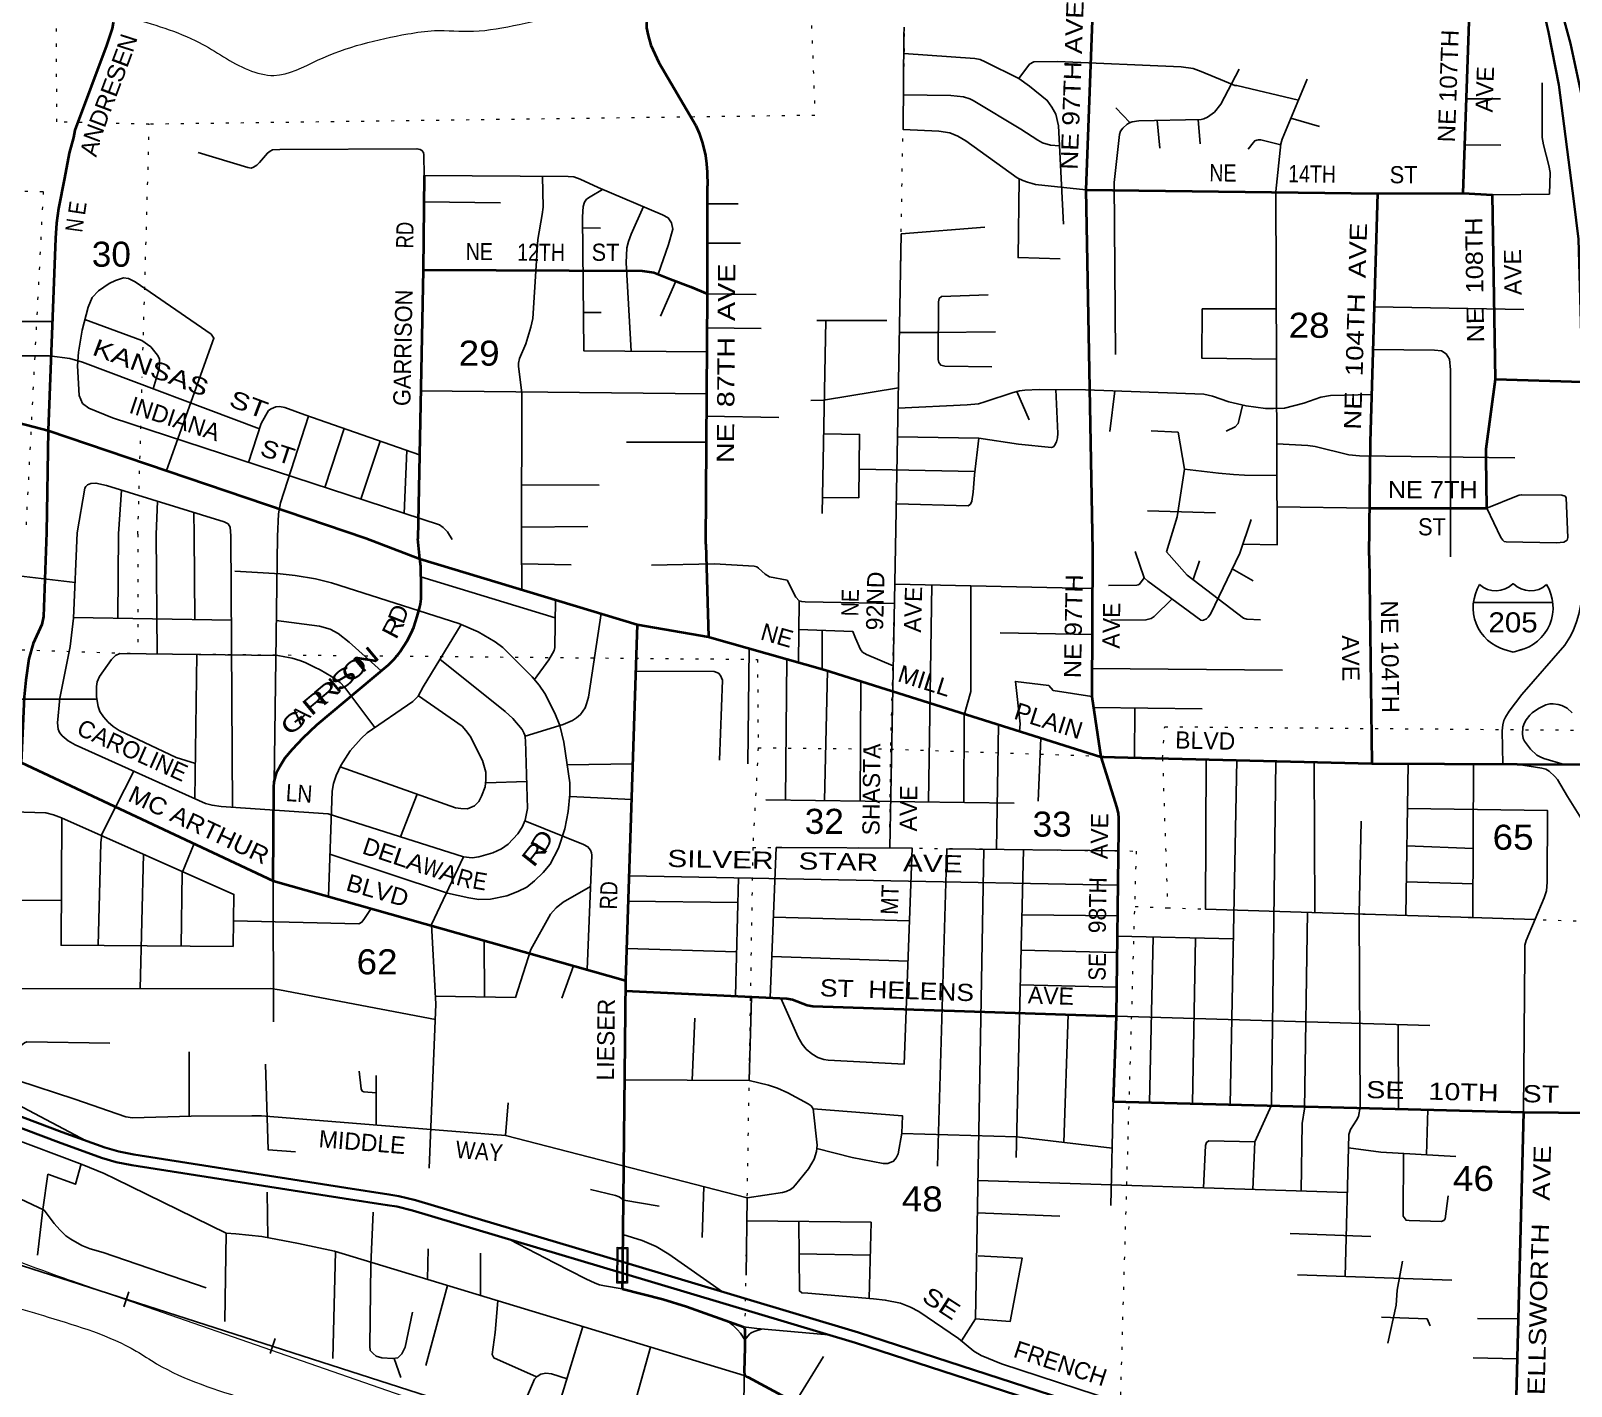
# Model space of a CAD drawing. Header units: feet. Extents: x -481249 to -254670, y -730376 to -544252.
# Drawn here: x -410088 to -399328, y -688512 to -679042 of the extents above; entities that cross this region are included whole.
import ezdxf
from ezdxf.enums import TextEntityAlignment as Align

# ---------------------------------------------------------------- set-up
doc = ezdxf.new("R2010")
doc.units = ezdxf.units.FT
doc.header["$LTSCALE"] = 70
doc.linetypes.add('DOTTED', pattern=[1.5, 0.3, -1.2])
for name, color, linetype, lineweight in [('15', 7, 'Continuous', 25), ('18', 7, 'Continuous', 35), ('19', 7, 'Continuous', 25), ('23', 7, 'Continuous', 70), ('24', 7, 'Continuous', 25), ('26', 7, 'Continuous', 40), ('27', 7, 'Continuous', 13), ('29', 7, 'Continuous', 25), ('34', 7, 'Continuous', 25), ('39', 7, 'Continuous', 13), ('59', 7, 'Continuous', 13), ('7', 7, 'DOTTED', 13)]:
    doc.layers.add(name, color=color, linetype=linetype, lineweight=lineweight)
doc.layers.add('30', color=7, linetype='Continuous')

msp = doc.modelspace()

# ---------------------------------------------------------------- linework, layer by layer
at = {"layer": '15'}
for p, q in [((-399736.22, -682905.3), (-399733.32, -682902.39)), ((-399730.15, -682904.77), (-399733.58, -682902.39)), ((-400008.93, -683036.77), (-399732.52, -683036.77)), ((-399732.52, -683382.35), (-399796.41, -683364.39)), ((-399733.05, -683382.61), (-399669.42, -683363.87))]:
    msp.add_line(p, q, dxfattribs=at)
msp.add_lwpolyline([(-399457.16, -683036.77), (-399733.05, -683036.77), (-399732.52, -683036.77)], dxfattribs=at)
for centre, radius, start, end in [((-399706.3, -683071.87), 306.13, 148.44436, 254.43378), ((-399854.9, -682789.27), 165.66, 227.34248, 315.8117), ((-399611.21, -682789.27), 165.66, 224.18831, 312.69403), ((-399759.81, -683071.87), 306.13, 283.08087, 31.62484)]:
    msp.add_arc(centre, radius, start, end, dxfattribs=at)
at = {"layer": '18'}
for points in [[(-399532.76, -678847.92), (-399485, -679052), (-399414, -679419), (-399308, -680233), (-399276, -680498), (-399249.31, -681495.37)], [(-399409.91, -678848.87), (-399332, -679131), (-399186, -679816), (-399145, -680119), (-399133, -680316), (-399107.53, -681499.66)]]:
    msp.add_lwpolyline(points, dxfattribs=at)
at = {"layer": '19'}
for points in [[(-399216.01, -682748.76), (-399250.36, -683001.24), (-399274.16, -683118.31), (-399290.22, -683171.63), (-399314.37, -683234.46), (-399336.11, -683277.97), (-399372.63, -683334.11), (-399672.71, -683678.91), (-399761.8, -683796.19), (-399785.43, -683836.24), (-399796.9, -683859.81), (-399805.96, -683891.83), (-399808.69, -683932.24), (-399805.74, -684165.13)], [(-399376.85, -684167.49), (-399518.41, -684125.65), (-399545.08, -684115.35), (-399566.82, -684102.06), (-399612.19, -684059.97), (-399652.57, -684005.39), (-399663.44, -683986.05), (-399668.46, -683956.76), (-399664.65, -683907.51), (-399653.78, -683877.3), (-399642.67, -683855.9), (-399616.34, -683824.13), (-399599.43, -683806), (-399555.92, -683776.15), (-399504.01, -683750.41), (-399476.23, -683744.37), (-399452.77, -683743.31), (-399419.46, -683748), (-399392.89, -683755.25), (-399356.65, -683773.8), (-399320.42, -683807.21)], [(-399708.62, -684165.67), (-399532.79, -684192.92), (-399505.52, -684200.84), (-399481.06, -684215.67), (-399441.35, -684251.56), (-399423.09, -684273.67), (-399352.27, -684392.3), (-399144.05, -684726.22)]]:
    msp.add_lwpolyline(points, dxfattribs=at)
at = {"layer": '23', "lineweight": 35}
for points in [[(-405954.72, -687643.81), (-407400.79, -687211.69), (-407515.67, -687183.55), (-407586, -687171.82), (-407887.98, -687124.93), (-409368.98, -686893.86), (-409473.83, -686872.65), (-409570.61, -686844.6), (-409868.47, -686736.48), (-411545.24, -686103.96), (-411578.65, -686093.98), (-411636.25, -686080.84), (-411655.43, -686078.16), (-411932.3, -686081.42), (-412596, -686057.54), (-412716.47, -686050.35), (-412792.5, -686035.93), (-412871.63, -686018.01)], [(-405955.61, -687721.82), (-407420.46, -687284.09), (-407530.78, -687257.07), (-407597.92, -687245.87), (-407899.51, -687199.04), (-409382.2, -686967.7), (-409491.73, -686945.55), (-409593.87, -686915.95), (-409894.5, -686806.82), (-411569.24, -686175.07), (-411597.74, -686166.55), (-411649.8, -686154.67), (-411660.2, -686153.22), (-411933.21, -686156.44), (-412599.58, -686132.46), (-412725.73, -686124.93), (-412733.72, -686123.41)], [(-399738.21, -689619.32), (-404304.91, -688136.81), (-405954.72, -687643.81)], [(-399740.23, -689697.51), (-404327.23, -688208.42), (-405955.61, -687721.82)]]:
    msp.add_lwpolyline(points, dxfattribs=at)
at = {"layer": '24'}
msp.add_line((-410181.42, -686543.31), (-409700.79, -686797.35), dxfattribs=at)
for points in [[(-405952.54, -687451.74), (-405816.51, -687494.69), (-405719.87, -687535.78), (-405631.34, -687588.45), (-405256.23, -687852.53)], [(-406742.87, -687486.57), (-406430.12, -687649.38), (-406209.69, -687760.28), (-406145.06, -687791.98), (-406115.46, -687802.84), (-406079.83, -687811.32), (-405956.87, -687832.41)], [(-405099.61, -688187.75), (-405130.71, -688142.13), (-405151.25, -688116.75), (-405183.86, -688085.33), (-405222.69, -688055.86)], [(-405109.03, -688096.26), (-405016.27, -688109.2), (-404515.55, -688152.15)], [(-405099.61, -688187.75), (-405067, -688149.08), (-405055.21, -688139.71), (-405034.38, -688129.74), (-405019.58, -688124), (-404982.44, -688112.83)]]:
    msp.add_lwpolyline(points, dxfattribs=at)
at = {"layer": '26'}
for p, q in [((-400082, -680176), (-400036, -678844)), ((-405361, -680880), (-405360, -680125)), ((-402717, -680153), (-402671.53, -682674.5)), ((-399856, -681477), (-399877, -680189)), ((-405372.88, -682627.61), (-405361, -680880)), ((-399856, -681477), (-399249.31, -681495.37)), ((-409966, -681835), (-409978.09, -682546.95)), ((-409966, -681835), (-407747.15, -682586.15)), ((-400734.52, -682376.98), (-399916, -682378)), ((-407747.15, -682586.15), (-407369.49, -682731.99)), ((-407369.49, -682731.99), (-407384.45, -682592.5)), ((-405372.88, -682627.61), (-405354.25, -683276.28)), ((-400737.75, -682707.87), (-400719.76, -684160.1)), ((-405852.04, -683189.67), (-405932.33, -685676.77)), ((-405852.04, -683189.67), (-405354.25, -683276.28)), ((-402613.56, -684114.94), (-400719.76, -684160.1)), ((-400719.76, -684160.1), (-399198.4, -684168.47)), ((-408394.38, -684979.99), (-405932.33, -685676.77)), ((-399660, -686596.87), (-399738.21, -689619.32))]:
    msp.add_line(p, q, dxfattribs=at)
for points in [[(-402297, -677079), (-402311, -677158), (-402325, -677200), (-402348, -677247), (-402405, -677353), (-402412, -677405), (-402418, -677477), (-402410, -677939), (-402412, -677967), (-402429, -678011), (-402498, -678147), (-402599, -678395), (-402638, -678520), (-402652, -678590), (-402662, -678655), (-402717, -680153)], [(-409508, -678229), (-409503, -678920), (-409512, -678986), (-409519, -679025), (-409558, -679146), (-409779, -679736), (-409790, -679788), (-409819, -679898), (-409852, -680072), (-409894, -680284), (-409909, -680385), (-409916, -680492), (-409966, -681835)], [(-405750, -678242), (-405769, -678573), (-405785, -678942), (-405786, -679022), (-405776, -679076), (-405757, -679142), (-405701, -679263), (-405442, -679704), (-405418, -679758), (-405396, -679827), (-405375, -679914), (-405367, -679972), (-405364, -680030), (-405360, -680125)], [(-407339.47, -680053.01), (-407348, -680712), (-407384.45, -682592.5)], [(-402717, -680153), (-400678, -680178), (-400082, -680176), (-399877, -680189)], [(-400737.75, -682707.87), (-400730, -681914), (-400678, -680178)], [(-407348, -680712), (-405818, -680720), (-405735, -680731), (-405618, -680777), (-405478, -680830), (-405361, -680880)], [(-412984, -681101), (-412761, -681114), (-412722, -681118), (-412686, -681125), (-409966, -681835)], [(-399916, -682378), (-399921, -682028), (-399921, -681962), (-399856, -681477)], [(-413022.8, -682493.12), (-413008.32, -682853.82), (-410153.98, -684153.29), (-408394.38, -684979.99)], [(-409978.09, -682546.95), (-409997.87, -683135.23), (-410009.8, -683190.41), (-410070.21, -683322.55), (-410101.24, -683429.67), (-410123.17, -683580.05), (-410134.06, -683694.72), (-410153.98, -684153.29)], [(-402671.53, -682674.5), (-402675.1, -683693.29), (-402613.56, -684114.94)], [(-408394.38, -684979.99), (-408389.61, -684324.86), (-408387.19, -684292.1), (-408379.06, -684252.14), (-408366.16, -684214.61), (-408348.58, -684181.77), (-408312.04, -684124.55), (-408260.46, -684061.22), (-408185.44, -683981.47), (-408089.32, -683889.99), (-407588.35, -683471.55), (-407549.68, -683432.89), (-407509.82, -683382.45), (-407458.24, -683305.05), (-407429.53, -683250.51), (-407411.35, -683208.87), (-407387.91, -683133.81), (-407371.5, -683075.17), (-407366.22, -683048.77), (-407361.47, -683011.27), (-407360.36, -682930.32), (-407363.81, -682784.92), (-407369.49, -682731.99)], [(-407369.49, -682731.99), (-405852.04, -683189.67), (-405851.22, -683189.81)], [(-405354.25, -683276.28), (-405346.58, -683278.23), (-404540.26, -683507.81), (-402613.56, -684114.94)], [(-402613.56, -684114.94), (-402501.25, -684470.66), (-402491.64, -684511.39), (-402489.3, -684539.54), (-402488.7, -684616.77), (-402506.41, -685926.52)], [(-405932.33, -685676.77), (-405954.72, -687643.81), (-405955.61, -687721.82), (-405956.87, -687832.41)], [(-405933.08, -685748.76), (-404806.28, -685802.12), (-404767.41, -685809.57), (-404664.44, -685849.04), (-404625.14, -685856.88), (-402506.41, -685926.52)], [(-402506.41, -685926.52), (-402526.72, -686522.3), (-399660, -686596.87)], [(-399660, -686596.87), (-398188.19, -686610.52), (-398156.01, -686606.72), (-398134.32, -686600.27), (-398027.59, -686565.21)], [(-405956.87, -687832.41), (-405673.17, -687903.29), (-405506.71, -687954.89), (-405109.03, -688096.26), (-405103.53, -688104.06), (-405100.52, -688113.82), (-405099.35, -688238.14), (-405104.74, -688411.95), (-405102.4, -688428.96), (-405097.71, -688437.75), (-405087.45, -688444.2), (-405077.07, -688449.26), (-402709.01, -689726.41), (-402535.6, -689815.64), (-402437.13, -689860.21), (-402355.07, -689893.05), (-402272.67, -689920.44), (-399767.97, -690769.61)]]:
    msp.add_lwpolyline(points, dxfattribs=at)
at = {"layer": '29'}
for p, q in [((-402509, -679581), (-402411.44, -679683.75)), ((-399821, -679518), (-400059.28, -679518)), ((-402219.45, -679669.04), (-402202, -679861)), ((-401934.23, -679662.49), (-401919, -679832)), ((-401085, -679710), (-401284.85, -679652.9)), ((-399818.04, -679840.88), (-400070.33, -679838.05)), ((-407341.85, -680237.19), (-406805.74, -680244.82)), ((-405146.51, -680252.03), (-405360.17, -680250.97)), ((-399477.91, -680183.59), (-399877, -680189)), ((-406109, -680421), (-406232.35, -680418.41)), ((-404008.15, -680459.97), (-404046.89, -682650.67)), ((-403423, -680413), (-404008.15, -680459.97)), ((-405129.63, -680524.68), (-405360.53, -680526.95)), ((-405690, -681035), (-405581.69, -680790.75)), ((-405021.1, -680884.2), (-405361, -680880)), ((-400701.76, -680971.34), (-399659, -680989)), ((-406103.95, -681009.67), (-406227.29, -681010.02)), ((-404598, -681066), (-404109, -681066)), ((-404559.34, -682413.59), (-404535.14, -681066)), ((-404986, -681122), (-405362.62, -681118.03)), ((-407364.37, -681556.77), (-405365.75, -681579.34)), ((-403113, -681760), (-403199.47, -681563.12)), ((-402514.86, -681557.72), (-402550, -681842)), ((-405366.81, -681735), (-404861.92, -681743.17)), ((-407897.81, -681821.4), (-408034.25, -682231.71)), ((-407646.36, -681909.16), (-407782.92, -682313.98)), ((-405368.05, -681916.92), (-405926, -681917)), ((-407461.44, -681973.7), (-407479.34, -682413.36)), ((-404301.46, -682104.42), (-403493.67, -682120.82)), ((-409453.97, -682250.56), (-409475.19, -682555.8)), ((-406118.41, -682216.11), (-406659.26, -682213.96)), ((-409202.65, -682328.46), (-409212.12, -682560.44)), ((-402288, -682397), (-401813, -682410)), ((-401382.86, -682368.88), (-400734.52, -682376.98)), ((-408948.95, -682407.1), (-408945.67, -682565.12)), ((-406195.59, -682505.66), (-406659.84, -682510.07)), ((-401563, -682456), (-401642.41, -682692.28)), ((-409475.19, -682555.8), (-409479.08, -683146.28)), ((-409212.12, -682560.44), (-409204.51, -683395.02)), ((-408945.67, -682565.12), (-408941.86, -683154.95)), ((-408690.38, -682569.6), (-408678.98, -684468.09)), ((-408364.94, -682575.31), (-408387.37, -684292.99)), ((-406660.03, -682605.16), (-406658.23, -682942.41)), ((-404046.89, -682650.67), (-404087.88, -684749.54)), ((-406659.17, -682765.89), (-406312.2, -682773.43)), ((-401969.19, -682876.19), (-401924.61, -682744.27)), ((-401550.06, -682885.73), (-401694.57, -682801.05)), ((-407362.1, -682857.12), (-406424.66, -683143.77)), ((-404051.91, -682907.92), (-402672.46, -682939.01)), ((-403793.13, -682913.75), (-403818.06, -684429.69)), ((-404720.95, -683025.11), (-404724.53, -683455.34)), ((-409788.93, -683141.28), (-408686.84, -683159.07)), ((-404559.17, -683231.55), (-404560.06, -683502.17)), ((-403316.49, -683249.14), (-402673.58, -683259.92)), ((-405069.53, -683357.11), (-405079.1, -684162.27)), ((-408928.75, -683398.54), (-408941.32, -684406.45)), ((-404807, -683431.86), (-404815.12, -684415.85)), ((-404521.88, -683513.6), (-404543.86, -684419.61)), ((-404290.61, -683586.48), (-404294.37, -684423.08)), ((-402674.41, -683497.11), (-401345.01, -683509.44)), ((-402664.01, -683769.31), (-401906.07, -683778.58)), ((-402376.12, -683772.83), (-402377.11, -684120.58)), ((-403328.55, -683889.64), (-403340.9, -684760.93)), ((-403031.49, -683983.24), (-403049.72, -684423.58)), ((-406340.97, -684169.61), (-405883.45, -684162.77)), ((-401663.1, -684137.6), (-401708.6, -686543.58)), ((-401117.49, -685201.71), (-401122.14, -684150.5)), ((-400466.95, -684161.49), (-400482.11, -685222.4)), ((-400010.79, -684164), (-400013.9, -685237.59)), ((-406908.54, -684296.04), (-406623.59, -684286.45)), ((-407389.82, -684374.27), (-407505.52, -684673.35)), ((-406319.05, -684391.27), (-405891.55, -684413.55)), ((-404953.91, -684413.92), (-403218.79, -684438.01)), ((-403204.45, -686913.99), (-403153.86, -684763.41)), ((-400475.18, -684737.37), (-400012.5, -684753.88)), ((-409301.26, -684794.18), (-409323.35, -685734.82)), ((-408394.38, -684979.99), (-408392.68, -685966.58)), ((-405908.71, -684945.11), (-402494.02, -685010.38)), ((-405144.48, -684959.72), (-405165.63, -685785.1)), ((-400478.75, -684987.4), (-400013.22, -685001.52)), ((-409873.63, -685115.99), (-410165.33, -685118.79)), ((-405914.45, -685122.97), (-405148.9, -685132.08)), ((-404900.34, -685234.54), (-403949.29, -685259.35)), ((-403164.56, -685218.46), (-402496.92, -685224.65)), ((-406919.86, -685397.29), (-406918.42, -685792.27)), ((-402498.86, -685368.25), (-401686.73, -685387.17)), ((-402246.51, -685374.13), (-402273.29, -686528.89)), ((-401951.69, -685381), (-401973.91, -686536.68)), ((-405925.09, -685452.62), (-405157.71, -685475.93)), ((-404911.32, -685510.39), (-403959.63, -685542.34)), ((-403170.35, -685464.37), (-402500.39, -685480.99)), ((-406378.02, -685800.63), (-406296.25, -685573.78)), ((-403176.04, -685706.39), (-402503.68, -685724.86)), ((-405052.77, -685790.45), (-405069.24, -686376.81)), ((-405448.44, -685939.24), (-405467.84, -686374)), ((-402842.16, -685915.48), (-402871.73, -686808.75)), ((-400315.08, -685992.07), (-402506.41, -685926.52)), ((-400535.54, -685985.48), (-400534.48, -686574.12)), ((-408981.98, -686174.47), (-408981.05, -686624.62)), ((-407674.64, -686340.58), (-407674.39, -686688.17)), ((-406753.68, -686530.8), (-406772.13, -686760.92)), ((-402526.72, -686522.3), (-402542.35, -687248.11)), ((-400329.41, -686579.46), (-400339.07, -686895.17)), ((-405385.99, -687116.88), (-405398.1, -687471.62)), ((-403471.96, -687074.05), (-400890.77, -687157.88)), ((-408432.51, -687473.36), (-408435.55, -687155.57)), ((-405084.49, -687196.14), (-405091.22, -687736.61)), ((-403476.1, -687299.87), (-402899.05, -687322.8)), ((-408723.77, -687442.78), (-408733.33, -688058.74)), ((-400727.75, -687465.33), (-401289.63, -687445.71)), ((-407315.89, -687765.63), (-407311.27, -687551.87)), ((-407959.02, -687570.21), (-407978.84, -688317.64)), ((-406946.54, -687877.86), (-406945.6, -687581.26)), ((-404720.25, -687587.89), (-404223.97, -687595.77)), ((-400160.3, -687770.31), (-401238.35, -687734.17)), ((-407177.41, -687807.71), (-407327.84, -688367.67)), ((-403587.21, -688195.12), (-403489.71, -688041.27)), ((-399982.73, -688037.79), (-399697.35, -688040.44)), ((-407549.96, -688318.63), (-407503.65, -688450.03)), ((-404749.28, -688626.05), (-404550.17, -688303.43)), ((-400011.75, -688313.5), (-399704.58, -688319.63))]:
    msp.add_line(p, q, dxfattribs=at)
for points in [[(-403986.44, -679015.64), (-403988.85, -679078.39), (-403994.88, -679731.19), (-403745.22, -679743.25), (-403668, -679756), (-403612.55, -679779.45), (-403557, -679812), (-403197, -680069), (-403159.04, -680087.09), (-403125, -680100), (-403092.71, -680110.02), (-403069.82, -680114.91), (-402717, -680153)], [(-403989.99, -679201.54), (-403494, -679235), (-403455.77, -679243.71), (-403422, -679259), (-403185.39, -679375.49)], [(-403185.39, -679375.49), (-403112, -679276.2), (-403082, -679260), (-402915, -679257), (-402052, -679293), (-401968.6, -679305.16), (-401913, -679327), (-401750, -679395), (-401676.72, -679423.41), (-401662, -679425), (-401232.23, -679526.31)], [(-403185.39, -679375.49), (-403110.83, -679429.53), (-402987.81, -679528.48), (-402955, -679575), (-402927.51, -679625.01), (-402909, -679706), (-402875, -680392)], [(-402510, -681303), (-402519, -680103), (-402482.4, -679766.12), (-402476, -679744), (-402459.49, -679721.47), (-402429.33, -679694.92), (-402412.45, -679684.06), (-402393.15, -679678.03), (-402348, -679672), (-401913, -679662), (-401893.82, -679657.52), (-401867.28, -679645.45), (-401820.24, -679610.46), (-401775, -679554), (-401646, -679310)], [(-401171, -679379), (-401346, -679800), (-401354.68, -679832.49), (-401390, -680165), (-401382, -682634), (-401621.32, -682629.53)], [(-402902.08, -679845.58), (-402963.69, -679842.21), (-403020, -679825), (-403052.94, -679806.01), (-403172, -679730), (-403504.01, -679528.48), (-403528.13, -679516.41), (-403571.55, -679504.34), (-403660.8, -679494.69), (-403992.65, -679489.61)], [(-399530, -679405), (-399530.98, -679787.79), (-399521, -679838), (-399482.73, -679983.28), (-399475.5, -680031.54), (-399477.91, -680183.59)], [(-401356.58, -679839.6), (-401495, -679805), (-401513.88, -679804.73), (-401522.33, -679805.94), (-401538.01, -679811.97), (-401550, -679825), (-401584, -679870)], [(-408918, -679893), (-408572.32, -679997.5), (-408549, -680001), (-408531.32, -679995.09), (-408509.62, -679980.61), (-408490.32, -679962.52), (-408435, -679897), (-408416.77, -679882.89), (-408398.67, -679874.44), (-408348, -679871), (-407391, -679866), (-407367.67, -679872.04), (-407355.62, -679878.06), (-407344.76, -679891.34), (-407342.36, -679908.22), (-407339.47, -680053.01)], [(-407339.47, -680053.01), (-406333, -680060), (-406294.48, -680061.42), (-406251.07, -680078.31), (-406124, -680138), (-405674.67, -680326.83), (-405636, -680350), (-405611.96, -680384.74), (-405604, -680429), (-405634, -680534), (-405704.74, -680742.9)], [(-406514.22, -680058.74), (-406509.12, -680273.75), (-406515, -680326), (-406546, -680501), (-406581.46, -681053.11), (-406594, -681113), (-406630, -681230), (-406673.11, -681330.59), (-406680.34, -681364.37), (-406680, -681386), (-406658, -681573), (-406660.03, -682605.16)], [(-403182.88, -680075.73), (-403191, -680626), (-402897.31, -680634.93)], [(-406093.36, -680150.88), (-406181.13, -680201.37), (-406205, -680218), (-406219.71, -680239.97), (-406229.36, -680268.93), (-406233, -680343), (-406225, -681278), (-405363.75, -681284.87)], [(-405808.74, -680270.49), (-405895, -680464), (-405913.43, -680515.04), (-405923.07, -680558.47), (-405928, -680663), (-405894.59, -681280.64)], [(-409140.62, -682114.42), (-408809, -681190), (-408828, -681162), (-409358.5, -680796.12), (-409404.39, -680772.78), (-409440.49, -680767.16), (-409495.96, -680786.46), (-409540, -680807), (-409614.13, -680858.85), (-409658, -680905), (-409686.48, -680972.25), (-409729.89, -681133.91), (-409755, -681288), (-409761.24, -681382.43), (-409750, -681589), (-409727.48, -681645.42), (-409683, -681679), (-409518, -681746), (-407233, -682494), (-407207.31, -682511.63), (-407178, -682542), (-407144.63, -682596.69)], [(-409937.59, -681072), (-410190, -681072), (-410801.86, -681049.51), (-410886.27, -681037.44), (-411769.47, -680805.59)], [(-403400.26, -680885.92), (-403725, -680898), (-403741.59, -680911.26), (-403748, -680935), (-403748.82, -681338.43), (-403744, -681359), (-403731.94, -681377.04), (-403704, -681385), (-403374.93, -681390.32)], [(-401387.35, -680983.99), (-401904.65, -680984.87), (-401907.07, -681329.99), (-401386.21, -681335.35)], [(-412125, -681025), (-411223, -681260), (-411093.67, -681285.96), (-411011.67, -681300.43), (-410956.21, -681307.67), (-410883.86, -681312.5), (-409957, -681314), (-409815.51, -681331.8), (-409727, -681357), (-408490.07, -681821.98)], [(-409710.08, -681060.14), (-409311, -681206), (-409249.97, -681249.72), (-409202, -681308), (-409189.68, -681334.17), (-409187.65, -681363.62), (-409192.09, -681404.14), (-409233.43, -681542.54)], [(-403350, -681146), (-403757, -681151), (-404020.33, -681148.91)], [(-400710.66, -681268.42), (-400281.21, -681273.27), (-400234, -681277), (-400201.6, -681299.82), (-400177.48, -681336.02), (-400170, -681411), (-400170, -682717.64)], [(-404638, -681625), (-404550, -681622), (-404027.2, -681537.03)], [(-404033.22, -681877.84), (-403464.19, -681888.69), (-403189, -681930), (-402958, -681953), (-402944.36, -681949.03), (-402935.92, -681939.38), (-402923.85, -681912.83), (-402915.41, -681885.08), (-402913, -681856), (-402926.88, -681548.73)], [(-404029.72, -681679.54), (-403546, -681656), (-403466.6, -681647.36), (-403423.19, -681635.29), (-403225, -681570), (-403180.76, -681558.07), (-403143.37, -681553.24), (-403045, -681548), (-402721, -681550), (-401893, -681581), (-401832.29, -681595.46), (-401720, -681634), (-401598.3, -681663.04), (-401463.21, -681679.93), (-401407, -681682), (-401330.54, -681677.52), (-401196, -681643), (-401077.25, -681602.7), (-401008, -681589), (-400720.06, -681582.03)], [(-408566.85, -682057.36), (-408478, -681785), (-408446.9, -681727.46), (-408427, -681695), (-408408.31, -681684.03), (-408376.96, -681669.56), (-408350.43, -681667.14), (-408314, -681675), (-408174, -681725), (-407373.05, -682004.55)], [(-408364.94, -682575.31), (-408357.85, -682416), (-408343.2, -682340.32), (-408147.72, -681734.17)], [(-401738.62, -681840.39), (-401675.49, -681809.05), (-401654.98, -681784.92), (-401646.54, -681757.16), (-401623.57, -681659.88)], [(-404549.37, -681858.22), (-404298.82, -681862.14), (-404303.65, -682304.99), (-404557.35, -682303.02)], [(-402262, -681837), (-402073, -681847), (-402029, -682105), (-402080, -682438), (-402153.42, -682683.45)], [(-404041.53, -682347.53), (-403541, -682361), (-403524.49, -682349.65), (-403514.84, -682327.93), (-403506, -682266), (-403496, -682144), (-403464.19, -681888.69)], [(-401384.29, -681927.11), (-401168, -681940), (-401115.85, -681946.61), (-400880, -682005), (-400807.08, -682011.77), (-399721, -682026)], [(-402029, -682105), (-401791.27, -682132.44), (-401687.54, -682142.1), (-401609, -682146), (-401383.57, -682149.24)], [(-409763.93, -682550.72), (-409711, -682237), (-409702.17, -682225.71), (-409692.52, -682214.86), (-409668, -682204), (-409632.23, -682201.59), (-409559, -682218), (-408736.3, -682473.02), (-408710, -682487), (-408695.3, -682509.21), (-408690.38, -682569.6)], [(-410583.51, -682536.29), (-410576.48, -682752.03), (-410582.05, -682808.77), (-410618.97, -682969.62), (-410628.94, -683031.62), (-410628.94, -683392.88), (-410616.01, -683455.62), (-410556.26, -683559.43), (-410521.09, -683599.31), (-410483.03, -683622.84), (-410292.66, -683686.6), (-410237.39, -683704.87), (-410192.38, -683711.53), (-409624.84, -683711.92)], [(-409763.93, -682550.72), (-409789.56, -683146.57), (-409813.03, -683342.94), (-409885.18, -683704.24), (-409900.91, -683876.11), (-409897.51, -683922.12), (-409886.84, -683945.31), (-409869.26, -683967.6), (-409825.88, -684001.61), (-409778, -684031.22), (-408867.32, -684439.64), (-408821.19, -684453.18), (-408758.98, -684462.64), (-408011.47, -684513.57), (-407065.46, -684812.32), (-407004.68, -684819.71), (-406957.78, -684812.68), (-406860.06, -684784.23), (-406800.69, -684756.38), (-406753.8, -684723.53), (-406685.74, -684651.85), (-406655.32, -684606.24), (-406634.22, -684556.98), (-406617.55, -684476.49), (-406632.68, -684000.38), (-406636.56, -683963.48), (-406643, -683947.62), (-406655.32, -683923.6), (-406719.56, -683847.59), (-406773.73, -683798.1), (-407229.42, -683432.7)], [(-402373.87, -682679.64), (-402309.95, -682863.05), (-402284.03, -682886.93), (-401914.88, -683160.33), (-401906.06, -683161.58), (-401896.09, -683159.83), (-401874.98, -683149.27), (-401862.68, -683139.29), (-401846.06, -683116.97), (-401642.41, -682692.28)], [(-402153.42, -682683.45), (-402028.01, -682825.3), (-402010.98, -682844.28), (-401617.11, -683145.1), (-401593.03, -683153.37), (-401498.61, -683158.19)], [(-410579.82, -682786.1), (-410320.42, -682828.26), (-410212.01, -682845.27), (-409778.76, -682895.51)], [(-408661.35, -682817.65), (-408345.84, -682836.57), (-408241.48, -682848.02), (-408098.46, -682871.47), (-407986.54, -682897.9), (-407096.7, -683184.13), (-406963.64, -683242.12), (-406844.06, -683310.15), (-406790.79, -683350.96), (-406584.97, -683555.28), (-406536.14, -683613.3), (-406495.88, -683672.57), (-406427.88, -683808.63), (-406392.28, -683894.62), (-406364.58, -684012.74), (-406322.07, -684295.24), (-406322.38, -684376.35), (-406334.1, -684495.99), (-406357.61, -684616.89), (-406402.1, -684751.68), (-406460.73, -684863.92), (-406507.61, -684922.93), (-406568.57, -684981.58), (-406622.49, -685026.15), (-406685.94, -685055.82), (-406763.17, -685084.8), (-406877.52, -685108.04), (-406957.78, -685110.6), (-407028.12, -685098.87), (-407176.71, -685067.27), (-407997.93, -684793.75)], [(-405751.18, -682774.63), (-405310.72, -682766.71), (-405035.14, -682783.49), (-405016.97, -682787.59), (-405003.35, -682795.56), (-404957.55, -682837.98), (-404927.28, -682856.21), (-404805.18, -682881.39), (-404744.06, -682997.95), (-404720.95, -683025.11), (-404702.78, -683030.39), (-404678.06, -683032.56), (-404054.58, -683044.29)], [(-403521.71, -682919.87), (-403520.3, -683657.26), (-403568.28, -683822.8), (-403570.5, -684433.13)], [(-402559.83, -682916.37), (-402362.74, -682914.2), (-402353.33, -682913.49), (-402343.95, -682907.63), (-402309.95, -682863.05)], [(-406423.34, -683017.36), (-406426.81, -683350.33), (-406432.56, -683372.29), (-406443.11, -683392.23), (-406469.94, -683435.93), (-406569.21, -683574.01)], [(-402542.27, -683160.52), (-402298.23, -683157.48), (-402260.61, -683147.13), (-402239.61, -683135.19), (-402115.91, -683011.44)], [(-406633.62, -683970.92), (-406368.09, -683888.84), (-406304.2, -683860.82), (-406274.89, -683842.06), (-406248.71, -683817.95), (-406216.27, -683771.68), (-406205.72, -683743.53), (-406191.16, -683698.49), (-406104.55, -683113.51)], [(-408372.6, -683162.07), (-408070.14, -683201.1), (-407997.62, -683223.33), (-407941.35, -683253.83), (-407864.19, -683313.01), (-407640.21, -683513.98)], [(-408007.52, -685089.47), (-407983.66, -684353.84), (-407973.02, -684301.28), (-407954.26, -684244.98), (-407921.45, -684174.42), (-407855.79, -684073.74), (-407780.73, -683985.74), (-407738.56, -683947.06), (-407420.1, -683727.1), (-407380.99, -683690.19), (-407346.65, -683625.79), (-407082.31, -683190.4)], [(-404722.62, -683225.35), (-404344.41, -683239.64), (-404326.8, -683285.8), (-404293.05, -683364.09), (-404277.55, -683384.26), (-404250.85, -683400.45), (-404063.04, -683477.69)], [(-407684.34, -683909.61), (-407859.95, -683677.02), (-407893.66, -683630.18), (-407926.95, -683595.02), (-407986.73, -683552.8), (-408066.87, -683507.67), (-408105.48, -683488.41), (-408170.58, -683455.04), (-408208.29, -683441.38), (-408262.02, -683424.54), (-408313.61, -683415.16), (-408362.84, -683405.77), (-409464.82, -683391.7), (-409495.97, -683405.87), (-409523.44, -683433.92), (-409607.26, -683554.15), (-409623.67, -683590.51), (-409628.95, -683623.94), (-409627.68, -683694.63), (-409616.64, -683761.76), (-409604.62, -683796.84), (-409580.29, -683835.65), (-409546.3, -683872.01), (-409512.3, -683902.51), (-409469.28, -683930.09), (-409073.11, -684119.75), (-408938.25, -684160.14)], [(-405862.56, -683515.54), (-405313.56, -683519.5), (-405283.08, -683528.88), (-405269.01, -683545.3), (-405256.87, -683579.16), (-405276.78, -684136.95)], [(-407380.34, -683688.97), (-407075.31, -683899.3), (-407048.05, -683929.47), (-407018.74, -683970.52), (-406931.75, -684139.6), (-406908.54, -684221.52), (-406908.54, -684275.48), (-406913.56, -684323.76), (-406939.02, -684390.42), (-406957.78, -684425.61), (-406987.35, -684457.07), (-407037.5, -684477.22), (-407084.39, -684474.87), (-407120.2, -684469.83), (-407926.01, -684184.23)], [(-403182.34, -683935.71), (-403176.81, -683884.43), (-403209.9, -683588.14), (-402976.94, -683616.3), (-402947.13, -683650.57), (-402675.1, -683692.52)], [(-409368.85, -684214.72), (-409562.74, -684599.18), (-409592.04, -684656.35), (-409599.08, -684715), (-409617.81, -685432.43)], [(-401878.37, -684132.47), (-401882.62, -685177.98), (-399579.71, -685251.44)], [(-401391.86, -684144.07), (-401420.07, -686547.43), (-401538.32, -686805.44), (-401550.31, -687136.46)], [(-411606.15, -684455.95), (-409982.03, -684505.3), (-409928.52, -684519.11), (-409872.25, -684540.23), (-408668.86, -685075.44), (-408674.67, -685439.36), (-409875.76, -685430.53), (-409869.75, -684541.34)], [(-400471.44, -684475.48), (-399493.19, -684488.55), (-399494.41, -684990.5), (-399500.85, -685050.71), (-399515.67, -685100.3), (-399641.43, -685397.12), (-399650.92, -685429.6), (-399650.48, -685493.03), (-399660, -686596.87)], [(-406202.42, -685600.33), (-406168.51, -684802.64), (-406169.97, -684784.52), (-406177.01, -684765.76), (-406195.76, -684742.3), (-406226.03, -684726.11), (-406636.59, -684562.5)], [(-400906.09, -687745.31), (-400880.23, -686753.55), (-400870.18, -686718.7), (-400827.97, -686653.01), (-400812.56, -686628.18), (-400801.81, -686562.29), (-400807.79, -685210.31), (-400795.78, -684563.33)], [(-408946.33, -684720.67), (-409029.29, -684923.8), (-409036.64, -685436.7)], [(-404922.71, -685796.61), (-404881, -684748.58), (-404840.52, -684746.98), (-403930.79, -684752.85), (-403985.88, -686260.78), (-404518.48, -686233.85), (-404548.4, -686229.33), (-404590.02, -686215.83), (-404632.81, -686189.45), (-404670.33, -686156.61), (-404699.64, -686121.42), (-404727.93, -686071.92), (-404848.26, -685800.13)], [(-402490.8, -684772.19), (-403688.13, -684756.33), (-403754.05, -686974.89)], [(-403429.49, -684759.76), (-403489.71, -688041.27), (-403246.59, -688059.53), (-403163.53, -687616.33), (-403471.04, -687601.48)], [(-407065.46, -684812.32), (-407287.59, -685286.23), (-407257.21, -685842.48), (-407305.38, -686987.96)], [(-407260.27, -685786.5), (-406702.68, -685795.91), (-406593.65, -685460.65), (-406458.36, -685213.92), (-406418.96, -685169.54), (-406368.99, -685128.76), (-406177.74, -685019.85)], [(-408671.83, -685261.27), (-407796.29, -685281.52), (-407776, -685269.82), (-407755.68, -685243.89), (-407710.83, -685173.44)], [(-401214.12, -687147.38), (-401207.19, -686676.52), (-401190.02, -686572.69), (-401169.16, -685200.11)], [(-410172.59, -685735.78), (-408412.32, -685733.78), (-408350.47, -685741.36), (-407261.76, -685950.58)], [(-410181.42, -686543.31), (-410175.55, -686183.8), (-410171.93, -686156), (-410165.89, -686142.71), (-410153.81, -686130.63), (-410132.7, -686112.55), (-410115.27, -686106.63), (-409534.78, -686114.9)], [(-412421.36, -686236.7), (-411283.89, -686701.09), (-410869.39, -686868.93), (-409994.95, -687281.01), (-409923.55, -687375.66), (-409885.76, -687419.49), (-409843.56, -687461.71), (-409808.39, -687485.17), (-409730.08, -687527.45), (-409672.39, -687550.86), (-409581.8, -687576.82), (-408862.47, -687823.47)], [(-408448, -686261.41), (-408430.12, -686859.54), (-408239.23, -686873.31)], [(-410178.69, -686376.35), (-409779.74, -686507.05), (-409423.22, -686629.31), (-409376.92, -686636.78), (-408968.58, -686624.56), (-408544.27, -686622.5), (-408477.1, -686623.45), (-406772.13, -686760.92), (-405084.49, -687196.14), (-404837.69, -687157.44), (-404811.9, -687150.4), (-404781.29, -687137.36), (-404761.49, -687123.42), (-404745.07, -687104.65), (-404655.1, -686992.53), (-404631.35, -686953.34), (-404616.11, -686925.18), (-404599.69, -686872.4), (-404595.06, -686827.1), (-404622.57, -686572.86), (-404635.45, -686553.93), (-404656.55, -686538.68), (-404798.41, -686462.43), (-404872.27, -686428.42), (-404934.41, -686407.3), (-405069.24, -686376.81), (-405935.56, -686370.7)], [(-407794.97, -686309.46), (-407780.18, -686433.59), (-407771.9, -686449.26), (-407762.31, -686455.76), (-407674.55, -686462.67)], [(-410892.6, -686857.99), (-410768.54, -686571.45), (-409728.19, -686961.5), (-409576.26, -687025.38), (-409497.99, -687061.63), (-408723.77, -687442.78), (-408655.45, -687447.42), (-408474.65, -687465.09), (-408217.79, -687515.47), (-407966.98, -687567.79), (-405105.62, -688437.75)], [(-404622.57, -686572.86), (-403997.71, -686622.65), (-404003, -686744.6), (-404028.64, -686888.35), (-404042.22, -686915.18), (-404060.98, -686938.64), (-404100.84, -686955.06), (-404133.9, -686955.37), (-404350.64, -686913.36), (-404597.96, -686851.84)], [(-404003.07, -686746.18), (-403198.92, -686770.05), (-402533.75, -686848.72)], [(-401538.32, -686805.44), (-401858.56, -686798.46), (-401876.18, -686808.31), (-401882.44, -686830.25), (-401896.12, -687125.23)], [(-400882.62, -686845.32), (-400658.32, -686877.6), (-400133.78, -686906.46)], [(-400499.57, -686886.33), (-400502.1, -687323.02), (-400480.93, -687352.14), (-400458.18, -687353.42), (-400234.72, -687361.52), (-400218.3, -687354.48), (-400206.7, -687341.76), (-400186.93, -687181.95)], [(-410040.48, -687596.57), (-410003, -687276.39), (-409968.21, -687031.27), (-409775.9, -687101.05), (-409735.36, -686958.38)], [(-406178.83, -687136.4), (-406002.33, -687180.03), (-405978.14, -687189.42), (-405945.31, -687212.88), (-405699.45, -687252.84)], [(-407696.97, -687296.33), (-407712.56, -687660.15), (-407720.55, -688232.04), (-407716.9, -688261.66), (-407695.8, -688282.77), (-407674.7, -688301.54), (-407634.93, -688312.83), (-407559.81, -688317.96), (-407524.34, -688313.85), (-407496.5, -688285.12), (-407473.28, -688238.33), (-407420.46, -687994.83)], [(-405086.49, -687356.52), (-404218.08, -687365.65), (-404231.69, -687897.08)], [(-404721.96, -687360.35), (-404718.32, -687845.9), (-404701.12, -687858.32), (-404660.15, -687860.43), (-404200.09, -687900.7), (-404119.6, -687909.93), (-404011.73, -687931.05), (-403943.31, -687959.07), (-403885.11, -687989.7), (-403607.77, -688178.17), (-403500.55, -688266.53), (-403448.15, -688297.64), (-403305.98, -688354.96), (-400925.23, -689134.98), (-400880.18, -689147.45), (-400828.59, -689156.84), (-400720.45, -689166.88), (-398033.51, -689229.57)], [(-400607.92, -688211.98), (-400550.83, -687944.53), (-400543.71, -687840.6), (-400505.38, -687636.97)], [(-406824.34, -687914.99), (-406844.82, -688136.16), (-406864.6, -688290.99), (-406852.72, -688314.08), (-406555.01, -688446.4)], [(-406230.41, -688095.46), (-406389.33, -688614.36), (-406388.62, -688633.49), (-406373.58, -688646.5), (-406269.57, -688699.46)], [(-400652.26, -688029.58), (-400333.79, -688040.12), (-400313.04, -688088.72)], [(-405759.04, -688239.09), (-405906.27, -688762.83), (-405770.93, -688824.24), (-405752.17, -688835.97), (-405748.3, -688848.29), (-405747.5, -688964.29), (-405742.79, -688974.38), (-405724.03, -688988.46), (-405276.18, -689192.55), (-405259.77, -689211.32), (-405245.63, -689236.92), (-405260.45, -689308.78), (-405287.91, -689370.84), (-405313.73, -689404.28), (-405334.8, -689417.76), (-405358.25, -689427.15), (-405391.08, -689429.49), (-405434.58, -689423.16), (-406669.02, -689015.74), (-406699.46, -689014.26), (-406781.8, -689032.69)], [(-406696.06, -688717.51), (-406653.21, -688657.91), (-406568.73, -688462.7), (-406550.41, -688443.47), (-406524.62, -688427.05), (-406489.45, -688420.01), (-406449.7, -688425.81), (-406341.89, -688459.47)], [(-405105.62, -688437.75), (-405109.58, -688918.2), (-404432.1, -689297.43)]]:
    msp.add_lwpolyline(points, dxfattribs=at)
msp.add_lwpolyline([(-399916, -682378), (-399710.7, -682294.13), (-399690.2, -682286.89), (-399675, -682284), (-399393.49, -682286.89), (-399370, -682293), (-399363.34, -682304.99), (-399351.28, -682582.53), (-399355, -682600), (-399379.02, -682615.11), (-399430.88, -682619.94), (-399781, -682613), (-399795.13, -682609.08), (-399805.99, -682601.84), (-399820, -682583)], close=True, dxfattribs=at)
at = {"layer": '34'}
for p, q in [((-409436.72, -687957.74), (-409402.83, -687852.45)), ((-408415.3, -688283.82), (-408381.4, -688178.53))]:
    msp.add_line(p, q, dxfattribs=at)
at = {"layer": '34', "lineweight": 13}
for points in [[(-416317.13, -684915.61), (-415541.98, -685063.48), (-415413.85, -685089.21), (-415329.44, -685115.02), (-414838.68, -685284.94), (-414755, -685316.76), (-414679.97, -685349.6), (-414409.61, -685484.1), (-410671.74, -687478.46), (-410617.76, -687505.19), (-410538.09, -687537.1), (-410453.68, -687567.6), (-410217.27, -687647.52), (-391705.79, -693606.81)], [(-409813.09, -687771.22), (-403827.24, -689852.52), (-401524.66, -690612.24), (-399202.75, -691298.09), (-397654.15, -691754.68), (-395940.35, -692272.61), (-394899.73, -692565.12), (-393390.81, -692998.94), (-393328.98, -693014.15)]]:
    msp.add_lwpolyline(points, dxfattribs=at)
at = {"layer": '34'}
msp.add_lwpolyline([(-416316.92, -684914.53), (-415541.77, -685062.4), (-415413.58, -685088.14), (-415329.1, -685113.97), (-414838.3, -685283.91), (-414754.58, -685315.74), (-414679.5, -685348.6), (-414409.11, -685483.12), (-410671.24, -687477.48), (-410617.31, -687504.18), (-410537.7, -687536.07), (-410453.32, -687566.56), (-410216.93, -687646.48), (-391705.45, -693605.76)], dxfattribs=at)
at = {"layer": '34', "lineweight": 13}
msp.add_arc((-406582.46, -678484.6), 9832.67, 241.1105, 250.83684, dxfattribs=at)
at = {"layer": '39'}
for points in [[(-409449.6, -678930.23), (-409403, -678945), (-408911, -679124), (-408567, -679315), (-408389, -679354), (-408084, -679248), (-407455, -679064), (-407268, -679041), (-406996, -679045), (-406677, -678997), (-406007, -678866), (-405745, -678839), (-405416, -678804), (-405285, -678595), (-405111, -678287), (-404830, -677315), (-404714, -677112), (-404600, -676811), (-404384, -676431), (-404070, -675942), (-403929, -675563), (-403888.34, -675461.23)], [(-413295.89, -678981.5), (-413194, -678967), (-413023, -678967), (-411725, -679001), (-410408, -679023), (-410185, -678950), (-409802, -678863), (-409562.63, -678895.94)], [(-416353.17, -686849.42), (-416044.31, -686705.49), (-415890.58, -686637.21), (-415680, -686694.6), (-415554.26, -686625.62), (-415482.09, -686539.26), (-415106.79, -686408.42), (-414869.96, -686376.3), (-414772.66, -686324.64), (-414725.04, -686339.86), (-414736.48, -686397.69), (-414742.58, -686481.7), (-414768.37, -686553.2), (-414902.2, -686545.82), (-415039.28, -686588.47), (-415125.44, -686674.48), (-415292.15, -686702.35), (-415367.32, -686748.55), (-415270.17, -686863.22), (-414844.45, -686956.08), (-414474.3, -687031.51), (-414135.98, -687180.29), (-413797.46, -687160.75), (-413310.56, -687046.74), (-413067.24, -686994.74), (-412990.93, -686982.63), (-412906.97, -686984.74), (-412864.35, -686959.76), (-412822.81, -686898.68), (-412796.08, -686869.3), (-412752, -686866.4), (-412666.65, -686892.59), (-412613.28, -686917.98), (-412591.54, -686928.54), (-412495.44, -687005.11), (-412485.5, -687087.52), (-412583.36, -687241.36), (-412736.99, -687465.95), (-412761.08, -687549.51), (-412712.15, -687592.82), (-412556.08, -687430.42), (-412284.81, -687140.66), (-412188.06, -687111.03), (-411984.37, -687204.32), (-411774.94, -687307.78), (-411603.83, -687424.3), (-411139.84, -687746.57), (-410778.84, -687867.87), (-410222.98, -687955.98), (-409966.77, -688028.55), (-409350.66, -688266.48), (-409208.84, -688354.21), (-408569.09, -688606.75), (-407947.28, -688856.84), (-407590.72, -689076.22), (-407398.43, -689145.18), (-407195.19, -689176.34), (-406922.88, -689165.15), (-406674.01, -689211.48), (-405743.62, -689439.27), (-405678.2, -689543.12), (-405708.84, -689648.55), (-405702.1, -689698.82), (-405613.44, -689592.84), (-405567.26, -689505.83), (-405437.13, -689501.08), (-405105.56, -689599.59), (-404705.68, -689765.95), (-404157.72, -689930.02), (-403601.02, -690064.25), (-402864.97, -690305.19), (-401878.01, -690590.51), (-401485.27, -690722.62), (-401163.85, -690826.89), (-401073.4, -690889.28), (-400625.34, -691048.84), (-400232.4, -691172.94), (-400036.16, -691244), (-399560.02, -691400.25), (-399087.92, -691558.41), (-398903.23, -691691.3), (-398564.66, -691830.07), (-398433.83, -691877.44), (-398182.72, -691993.97), (-397843.05, -692088.68), (-397568.26, -692217.83), (-397070.43, -692386.65), (-396217.29, -692664.59), (-396059.68, -692760.74), (-395952.68, -692801.5), (-395802.16, -692701.08)]]:
    msp.add_spline(points, degree=3, dxfattribs=at)
at = {"layer": '59'}
for p, q in [((-405916.76, -687541.44), (-405919.51, -687791.42)), ((-405919.51, -687791.42), (-405994.5, -687790.6))]:
    msp.add_line(p, q, dxfattribs=at)
msp.add_lwpolyline([(-405994.5, -687790.6), (-405991.75, -687540.61), (-405916.76, -687541.44)], dxfattribs=at)
msp.add_lwpolyline([(-405986.41, -687782.69), (-405983.84, -687548.69), (-405924.84, -687549.34), (-405927.41, -687783.33)], close=True, dxfattribs=at)
at = {"layer": '7'}
for p, q in [((-404046.89, -682650.67), (-403978, -678750)), ((-409260, -679695), (-409516.3, -679688.26)), ((-409303.91, -681272.52), (-409260, -679695)), ((-409312.2, -681570.32), (-409309.1, -681458.89)), ((-409339.7, -682558.19), (-409317.6, -681764.22)), ((-409339.7, -682558.19), (-409340.84, -683393.15)), ((-402182.4, -684124.17), (-402146.52, -685169.12))]:
    msp.add_line(p, q, dxfattribs=at)
for points in [[(-403903, -672822), (-403898, -673185), (-404563, -673184), (-404592, -673432), (-404582, -673895), (-404639, -677380), (-404646, -678690), (-404610, -679633), (-409260, -679695)], [(-409728, -679682.68), (-409906, -679678), (-409916, -676705), (-409913, -674761)], [(-413004.54, -682493.45), (-413006.21, -682278.04), (-412964, -680088), (-410001, -680166), (-410123.52, -682544.39)], [(-404046.89, -682650.67), (-404082.99, -684060.37), (-404090.22, -684749.54)], [(-410150.26, -683366.79), (-409340.84, -683393.15), (-407880.09, -683406.88)], [(-402182.4, -684124.17), (-402166.9, -683904.13), (-398243.32, -683936.62), (-398243.19, -683371.52), (-397310.73, -683356.88)], [(-407753.5, -683408.07), (-405011.42, -683433.84), (-405006.86, -684051.17), (-405044.27, -684747.6), (-405121.09, -689340.69), (-405109.09, -689598.28)], [(-405006.86, -684051.17), (-404082.99, -684060.37), (-402182.4, -684124.17)], [(-405044.27, -684747.6), (-404090.22, -684749.54), (-402366.63, -684772.82), (-402498.87, -689342.48), (-402505.92, -690407.89)], [(-402373.66, -685159.99), (-402146.52, -685169.12), (-397695.62, -685311.06)]]:
    msp.add_lwpolyline(points, dxfattribs=at)

# ---------------------------------------------------------------- texts
at = {"layer": '15', "width": 1.1}
msp.add_text('205', height=140, dxfattribs=at).set_placement((-399733.6, -683244.88), align=Align.CENTER)
at = {"layer": '27'}
for s, height, rotation, width, p in [('NE 97TH AVE', 120, 87.897, 1.15, (-402775.5, -680014.94)), ('NE 107TH', 120, 88.022, 1.05, (-400140.09, -679822.97)), ('NE', 120, 359.298, 0.85, (-401856.01, -680093.55)), ('14TH', 120, 359.298, 0.85, (-401304.81, -680100.31)), ('ST', 120, 0.192, 0.95, (-400595.35, -680107.72)), ('RD', 120, 89.258, 0.8, (-407416.07, -680562.83)), ('NE  104TH  AVE', 120, 88.284, 1.2, (-400795.89, -681830.36)), ('NE  108TH', 120, 90.934, 1.1, (-399935.06, -681218.23)), ('NE', 120, 359.7, 0.85, (-407049.75, -680643.63)), ('12TH', 120, 359.7, 0.85, (-406689.93, -680648.62)), ('ST', 120, 359.7, 0.95, (-406170.63, -680648.89)), ('NE  87TH  AVE', 120, 89.611, 1.25, (-405176.14, -682062.04)), ('GARRISON', 120, 88.89, 0.95, (-407436.48, -681664.81)), ('NE 7TH', 120, 359.929, 1.1, (-400608.71, -682307.19)), ('ST', 120, 359.929, 0.95, (-400397.23, -682567.26)), ('NE 97TH', 120, 88.957, 1.1, (-402751.6, -683566.25)), ('NE 104TH', 120, 270.71, 1.05, (-400657.88, -683022.71)), ('MILL', 120, 342.51, 1.05, (-404040.13, -683584.47)), ('PLAIN', 120, 342.51, 1.05, (-403228.02, -683846.28)), ('MC ARTHUR', 120, 334.835, 1.1, (-409418.04, -684419.44)), ('BLVD', 120, 344.198, 1.05, (-407893.16, -685045.63)), ('RD', 120, 88.151, 0.85, (-405994.27, -685182.29)), ('SE', 120.1, 89.013, 0.9, (-402580.33, -685679.36)), ('ST  HELENS', 120, 358.117, 1.15, (-404577.28, -685786.84)), ('SE   10TH   ST', 120, 358.51, 1.25, (-400760.88, -686498.1)), ('SE   ELLSWORTH   AVE', 120, 88.518, 1.2, (-399524.3, -688991.79))]:
    msp.add_text(s, height=height, rotation=rotation, dxfattribs=dict(at, width=width)).set_placement(p)
for s, rotation, p in [('N', 72.135, (-409357.98, -679144.79)), ('R', 69.465, (-409512.17, -679565.28)), ('D', 69.465, (-409551.94, -679671.46)), ('N', 69.465, (-409591.71, -679777.64)), ('A', 75.231, (-409617, -679877.13)), ('A', 43.583, (-408163.34, -683869.04))]:
    msp.add_text(s, height=120, rotation=rotation, dxfattribs=at).set_placement(p, align=Align.CENTER)
for s, rotation, width, p in [('E', 69.465, 1.1, (-409394.99, -679252.48)), ('S', 69.465, 1.1, (-409434.77, -679358.67)), ('E', 69.465, 1.1, (-409472.55, -679459.54)), ('E', 81.552, 0.85, (-409703.1, -680289.02)), ('N', 82.257, 0.8, (-409722.25, -680408.81)), ('R', 62.238, 1.2, (-407503.67, -683239.43)), ('D', 68.657, 1.05, (-407463.46, -683137.15)), ('N', 39.871, 1.5, (-407707.98, -683479.44)), ('O', 39.871, 1.45, (-407790.58, -683548.65)), ('I', 39.871, 1.2, (-407926.45, -683660.18)), ('S', 39.871, 1.65, (-407866.53, -683611.11)), ('R', 39.871, 1.5, (-408062.46, -683779.28)), ('R', 39.871, 1.5, (-407982.48, -683711.29)), ('G', 39.751, 1.4, (-408214, -683917.32))]:
    msp.add_text(s, height=120, rotation=rotation, dxfattribs=dict(at, width=width)).set_placement(p, align=Align.CENTER)
for s, height, rotation, p in [('AVE', 120, 88.022, (-399876.7, -679613.41)), ('AVE', 120, 90.934, (-399673.04, -680888.17)), ('AVE', 120, 88.957, (-402482.76, -683358.9)), ('NE', 120, 344.107, (-404997.83, -683292.91)), ('AVE', 120, 270.71, (-400929.59, -683265.27)), ('BLVD', 120, 358.634, (-402094.81, -684055.56)), ('AVE', 120.1, 89.012, (-402566.04, -684829.91)), ('98TH', 120.1, 89.012, (-402579.03, -685348.14)), ('AVE', 120, 358.117, (-403124.64, -685837.24)), ('LIESER', 120, 89.348, (-406014.2, -686376.44))]:
    msp.add_text(s, height=height, rotation=rotation, dxfattribs=at).set_placement(p)
at = {"layer": '30'}
for s, rotation, width, p in [('KANSAS   ST', 339.398, 1.3, (-409666.28, -681302.6)), ('ST', 341.874, 1.15, (-408494.2, -682006.58)), ('NE', 88.533, 0.85, (-404307.35, -683133.68)), ('LN', 356.102, 0.9, (-408309.23, -684423.12)), ('SILVER   STAR   AVE', 358.905, 1.3, (-405642.12, -684883.51)), ('MT', 87.908, 0.9, (-404031.31, -685219.44)), ('WAY', 355.39, 0.9, (-407123.51, -686915.92)), ('SE', 327.243, 1.25, (-403871.56, -687910.53))]:
    msp.add_text(s, height=120, rotation=rotation, dxfattribs=dict(at, width=width)).set_placement(p)
for s, rotation, p in [('INDIANA', 341.874, (-409408.43, -681708.59)), ('92ND', 88.533, (-404134.2, -683231.94)), ('AVE', 88.533, (-403869.06, -683247.7)), ('CAROLINE', 335.845, (-409776.03, -683955.54)), ('SHASTA', 89.399, (-404159.32, -684663.81)), ('AVE', 89.399, (-403898.48, -684636.13)), ('MIDDLE', 355.39, (-408079.75, -686841.54)), ('FRENCH', 341.859, (-403231.44, -688305.19))]:
    msp.add_text(s, height=120, rotation=rotation, dxfattribs=at).set_placement(p)
for s, rotation, width, p in [('D', 59.419, 1.25, (-406465.06, -684732.72)), ('E', 341.579, 1.05, (-407617.69, -684841.94)), ('L', 341.579, 1.2, (-407518.2, -684875.08)), ('R', 51.535, 1.45, (-406524.1, -684828.67)), ('A', 341.579, 1.1, (-407418.09, -684910.76)), ('W', 341.579, 0.85, (-407302, -684947.08)), ('A', 341.579, 1.1, (-407187.36, -684986.05)), ('R', 343.994, 0.95, (-407070.13, -685021.5)), ('E', 349.994, 0.9, (-406960.47, -685040.95))]:
    msp.add_text(s, height=120, rotation=rotation, dxfattribs=dict(at, width=width)).set_placement(p, align=Align.CENTER)
msp.add_text('D', height=120, rotation=341.579, dxfattribs=at).set_placement((-407724.82, -684806.26), align=Align.CENTER)
at = {"layer": '7'}
for s, width, p in [('30', 1.05, (-409661.56, -680690.46)), ('28', 1.1, (-401301.31, -681187.12)), ('29', 1.1, (-407098.87, -681381.74)), ('32', 1.05, (-404681.32, -684652.69)), ('33', 1.05, (-403089.97, -684671.98)), ('65', 1.1, (-399876.69, -684763.7)), ('62', 1.1, (-407812.02, -685634.13)), ('46', 1.1, (-400153.72, -687147.6)), ('48', 1.1, (-404003.83, -687290.85))]:
    msp.add_text(s, height=175, dxfattribs=dict(at, width=width)).set_placement(p)

doc.saveas('drawing.dxf')
